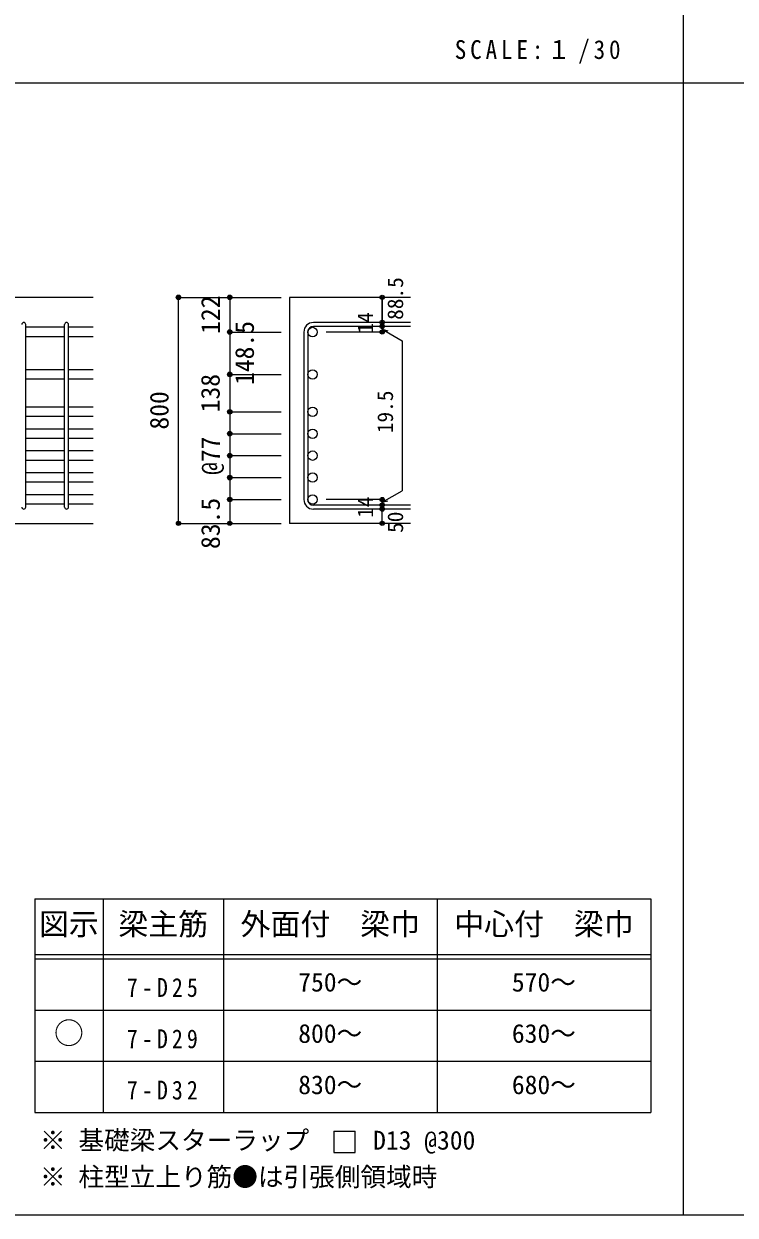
# Model space of a CAD drawing. Units: millimetres at full size, sheet at 1:30, with parts at other scales. Extents: x -5973 to 5954, y -4195 to 4201.
# Drawn here: x -3439 to -942, y -4195 to -15 of the extents above; entities that cross this region are included whole.
import ezdxf
from ezdxf.enums import TextEntityAlignment as Align

# ---------------------------------------------------------------- set-up
doc = ezdxf.new("R2010")
doc.units = ezdxf.units.MM
doc.header["$LTSCALE"] = 30
doc.header["$PDMODE"] = 32
doc.header["$PDSIZE"] = 15
for name, color, linetype in [('0-1_躯体線', 2, 'Continuous'), ('0-5_基礎梁筋', 7, 'Continuous'), ('0-6_スタラップ筋', 7, 'Continuous'), ('0-D_寸法', 4, 'Continuous'), ('6-7_文字', 7, 'Continuous'), ('6-E_枠', 7, 'Continuous'), ('F-0_枠', 6, 'Continuous')]:
    doc.layers.add(name, color=color, linetype=linetype)
doc.styles.add('ＭＳ ゴシック', font='')
doc.styles.get('ＭＳ ゴシック').set_extended_font_data('MS Gothic')

msp = doc.modelspace()

# ---------------------------------------------------------------- linework, layer by layer
at = {"layer": '0-1_躯体線'}
for p, q in [((-3195.8, -974.89), (-4995.8, -974.89)), ((-2080.8, -974.89), (-2505.8, -974.89)), ((-2505.8, -974.89), (-2505.8, -1767.89)), ((-3595.8, -1767.89), (-3195.8, -1767.89)), ((-2080.8, -1767.89), (-2505.8, -1767.89))]:
    msp.add_line(p, q, dxfattribs=at)
at = {"layer": '0-5_基礎梁筋'}
for p, q in [((-3295.8, -1080.09), (-3431.8, -1080.09)), ((-3195.8, -1080.09), (-3281.8, -1080.09)), ((-3295.8, -1113.09), (-3431.8, -1113.09)), ((-3195.8, -1113.09), (-3281.8, -1113.09)), ((-3295.8, -1228.89), (-3431.8, -1228.89)), ((-3195.8, -1228.89), (-3281.8, -1228.89)), ((-3295.8, -1261.89), (-3431.8, -1261.89)), ((-3195.8, -1261.89), (-3281.8, -1261.89)), ((-3295.8, -1359.89), (-3431.8, -1359.89)), ((-3195.8, -1359.89), (-3281.8, -1359.89)), ((-3295.8, -1392.89), (-3431.8, -1392.89)), ((-3195.8, -1392.89), (-3281.8, -1392.89)), ((-3295.8, -1436.89), (-3431.8, -1436.89)), ((-3195.8, -1436.89), (-3281.8, -1436.89)), ((-3295.8, -1469.89), (-3431.8, -1469.89)), ((-3195.8, -1469.89), (-3281.8, -1469.89)), ((-3295.8, -1513.89), (-3431.8, -1513.89)), ((-3195.8, -1513.89), (-3281.8, -1513.89)), ((-3295.8, -1546.89), (-3431.8, -1546.89)), ((-3195.8, -1546.89), (-3281.8, -1546.89)), ((-3295.8, -1590.89), (-3431.8, -1590.89)), ((-3295.8, -1623.89), (-3431.8, -1623.89)), ((-3195.8, -1590.89), (-3281.8, -1590.89)), ((-3195.8, -1623.89), (-3281.8, -1623.89)), ((-3295.8, -1667.89), (-3431.8, -1667.89)), ((-3195.8, -1667.89), (-3281.8, -1667.89)), ((-3295.8, -1700.89), (-3431.8, -1700.89)), ((-3195.8, -1700.89), (-3281.8, -1700.89))]:
    msp.add_line(p, q, dxfattribs=at)
at = {"layer": '0-5_基礎梁筋', "color": 3}
for centre in [(-2425.3, -1096.59), (-2425.3, -1245.39), (-2425.3, -1376.39), (-2425.3, -1453.39), (-2425.3, -1530.39), (-2425.3, -1607.39), (-2425.3, -1684.39)]:
    msp.add_circle(centre, 16.5, dxfattribs=at)
at = {"layer": '0-6_スタラップ筋'}
for p, q in [((-3431.8, -1710.89), (-3431.8, -1070.09)), ((-3295.8, -1710.89), (-3295.8, -1070.09)), ((-3281.8, -1710.89), (-3281.8, -1070.09)), ((-2080.8, -1063.09), (-2422.3, -1063.09)), ((-2080.8, -1077.09), (-2422.3, -1077.09)), ((-2455.8, -1096.59), (-2455.8, -1684.39)), ((-2441.8, -1096.59), (-2441.8, -1684.39)), ((-2080.8, -1703.89), (-2422.3, -1703.89)), ((-2080.8, -1717.89), (-2422.3, -1717.89))]:
    msp.add_line(p, q, dxfattribs=at)
for centre, radius, start, end in [((-3438.8, -1070.09), 7, 0, 180), ((-3288.8, -1070.09), 7, 0, 180), ((-2422.3, -1096.59), 33.5, 90, 180), ((-2422.3, -1096.59), 19.5, 90, 180), ((-3438.8, -1710.89), 7, 180, 0), ((-3288.8, -1710.89), 7, 180, 0), ((-2422.3, -1684.39), 33.5, 180, 270), ((-2422.3, -1684.39), 19.5, 180, 270)]:
    msp.add_arc(centre, radius, start, end, dxfattribs=at)
at = {"layer": '0-D_寸法'}
for p, q in [((-2895.8, -974.89), (-2715.8, -974.89)), ((-2895.8, -974.89), (-2715.8, -974.89)), ((-2895.8, -1767.89), (-2895.8, -974.89)), ((-2715.8, -974.89), (-2535.8, -974.89)), ((-2715.8, -974.89), (-2535.8, -974.89)), ((-2180.8, -1077.09), (-2180.8, -1063.09)), ((-2180.8, -1077.09), (-2180.8, -1096.59)), ((-2715.8, -1096.59), (-2535.8, -1096.59)), ((-2715.8, -1096.59), (-2535.8, -1096.59)), ((-2180.8, -1096.59), (-2376.89, -1096.59)), ((-2180.8, -1086.84), (-2161.48, -1092.02)), ((-2180.8, -1086.84), (-2110.74, -1127.29)), ((-2110.74, -1127.29), (-2110.74, -1653.7)), ((-2715.8, -1245.39), (-2535.8, -1245.39)), ((-2715.8, -1245.39), (-2535.8, -1245.39)), ((-2715.8, -1280.39), (-2715.8, -1376.39)), ((-2715.8, -1376.39), (-2535.8, -1376.39)), ((-2715.8, -1376.39), (-2715.8, -1453.39)), ((-2715.8, -1453.39), (-2535.8, -1453.39)), ((-2715.8, -1453.39), (-2715.8, -1684.39)), ((-2715.8, -1530.39), (-2535.8, -1530.39)), ((-2715.8, -1607.39), (-2535.8, -1607.39)), ((-2180.8, -1694.14), (-2110.74, -1653.7)), ((-2715.8, -1684.39), (-2535.8, -1684.39)), ((-2715.8, -1684.39), (-2715.8, -1767.89)), ((-2180.8, -1684.39), (-2376.89, -1684.39)), ((-2180.8, -1703.89), (-2180.8, -1684.39)), ((-2180.8, -1694.14), (-2161.48, -1688.97)), ((-2180.8, -1717.89), (-2180.8, -1703.89)), ((-2180.8, -1767.89), (-2180.8, -1717.89)), ((-2895.8, -1767.89), (-2715.8, -1767.89)), ((-2715.8, -1767.89), (-2535.8, -1767.89))]:
    msp.add_line(p, q, dxfattribs=at)
for points in [[(-2715.8, -974.89), (-2715.8, -1096.59), (-2715.8, -1280.39)], [(-2180.8, -974.89), (-2180.8, -1063.09), (-2180.8, -974.89)]]:
    msp.add_lwpolyline(points, dxfattribs=at)
for centre, radius in [((-2895.8, -974.89), 8), ((-2895.8, -974.89), 7.2), ((-2895.8, -974.89), 6.4), ((-2895.8, -974.89), 5.6), ((-2895.8, -974.89), 4.8), ((-2895.8, -974.89), 4), ((-2895.8, -974.89), 3.2), ((-2895.8, -974.89), 2.4), ((-2895.8, -974.89), 1.6), ((-2895.8, -974.89), 0.8), ((-2715.8, -974.89), 8), ((-2715.8, -974.89), 7.2), ((-2715.8, -974.89), 6.4), ((-2715.8, -974.89), 5.6), ((-2715.8, -974.89), 4.8), ((-2715.8, -974.89), 4), ((-2715.8, -974.89), 3.2), ((-2715.8, -974.89), 2.4), ((-2715.8, -974.89), 1.6), ((-2715.8, -974.89), 0.8), ((-2180.8, -974.89), 4), ((-2180.8, -974.89), 3.6), ((-2180.8, -974.89), 3.2), ((-2180.8, -974.89), 2.8), ((-2180.8, -974.89), 2.4), ((-2180.8, -974.89), 2), ((-2180.8, -974.89), 1.6), ((-2180.8, -974.89), 1.2), ((-2180.8, -974.89), 0.8), ((-2180.8, -974.89), 0.4), ((-2180.8, -1063.09), 4), ((-2180.8, -1077.09), 4), ((-2180.8, -1063.09), 3.6), ((-2180.8, -1077.09), 3.6), ((-2180.8, -1063.09), 3.2), ((-2180.8, -1077.09), 3.2), ((-2180.8, -1063.09), 2.8), ((-2180.8, -1077.09), 2.8), ((-2180.8, -1063.09), 2.4), ((-2180.8, -1077.09), 2.4), ((-2180.8, -1063.09), 2), ((-2180.8, -1077.09), 2), ((-2180.8, -1063.09), 1.6), ((-2180.8, -1077.09), 1.6), ((-2180.8, -1063.09), 1.2), ((-2180.8, -1077.09), 1.2), ((-2180.8, -1063.09), 0.8), ((-2180.8, -1077.09), 0.8), ((-2180.8, -1063.09), 0.4), ((-2180.8, -1077.09), 0.4), ((-2715.8, -1096.59), 8), ((-2715.8, -1096.59), 7.2), ((-2715.8, -1096.59), 6.4), ((-2715.8, -1096.59), 5.6), ((-2715.8, -1096.59), 4.8), ((-2715.8, -1096.59), 4), ((-2715.8, -1096.59), 3.2), ((-2715.8, -1096.59), 2.4), ((-2715.8, -1096.59), 1.6), ((-2715.8, -1096.59), 0.8), ((-2180.8, -1096.59), 4), ((-2180.8, -1096.59), 3.6), ((-2180.8, -1096.59), 3.2), ((-2180.8, -1096.59), 2.8), ((-2180.8, -1096.59), 2.4), ((-2180.8, -1096.59), 2), ((-2180.8, -1096.59), 1.6), ((-2180.8, -1096.59), 1.2), ((-2180.8, -1096.59), 0.8), ((-2180.8, -1096.59), 0.4), ((-2715.8, -1245.39), 8), ((-2715.8, -1245.39), 7.2), ((-2715.8, -1245.39), 6.4), ((-2715.8, -1245.39), 5.6), ((-2715.8, -1245.39), 4.8), ((-2715.8, -1245.39), 4), ((-2715.8, -1245.39), 3.2), ((-2715.8, -1245.39), 2.4), ((-2715.8, -1245.39), 1.6), ((-2715.8, -1245.39), 0.8), ((-2715.8, -1376.39), 8), ((-2715.8, -1376.39), 7.2), ((-2715.8, -1376.39), 6.4), ((-2715.8, -1376.39), 5.6), ((-2715.8, -1376.39), 4.8), ((-2715.8, -1376.39), 4), ((-2715.8, -1376.39), 3.2), ((-2715.8, -1376.39), 2.4), ((-2715.8, -1376.39), 1.6), ((-2715.8, -1376.39), 0.8), ((-2715.8, -1453.39), 8), ((-2715.8, -1453.39), 7.2), ((-2715.8, -1453.39), 6.4), ((-2715.8, -1453.39), 5.6), ((-2715.8, -1453.39), 4.8), ((-2715.8, -1453.39), 4), ((-2715.8, -1453.39), 3.2), ((-2715.8, -1453.39), 2.4), ((-2715.8, -1453.39), 1.6), ((-2715.8, -1453.39), 0.8), ((-2715.8, -1530.39), 8), ((-2715.8, -1530.39), 7.2), ((-2715.8, -1530.39), 6.4), ((-2715.8, -1530.39), 5.6), ((-2715.8, -1530.39), 4.8), ((-2715.8, -1530.39), 4), ((-2715.8, -1530.39), 3.2), ((-2715.8, -1530.39), 2.4), ((-2715.8, -1530.39), 1.6), ((-2715.8, -1530.39), 0.8), ((-2715.8, -1607.39), 8), ((-2715.8, -1607.39), 7.2), ((-2715.8, -1607.39), 6.4), ((-2715.8, -1607.39), 5.6), ((-2715.8, -1607.39), 4.8), ((-2715.8, -1607.39), 4), ((-2715.8, -1607.39), 3.2), ((-2715.8, -1607.39), 2.4), ((-2715.8, -1607.39), 1.6), ((-2715.8, -1607.39), 0.8), ((-2715.8, -1684.39), 8), ((-2715.8, -1684.39), 7.2), ((-2715.8, -1684.39), 6.4), ((-2715.8, -1684.39), 5.6), ((-2715.8, -1684.39), 4.8), ((-2715.8, -1684.39), 4), ((-2715.8, -1684.39), 3.2), ((-2715.8, -1684.39), 2.4), ((-2715.8, -1684.39), 1.6), ((-2715.8, -1684.39), 0.8), ((-2180.8, -1684.39), 4), ((-2180.8, -1703.89), 4), ((-2180.8, -1684.39), 3.6), ((-2180.8, -1703.89), 3.6), ((-2180.8, -1684.39), 3.2), ((-2180.8, -1703.89), 3.2), ((-2180.8, -1684.39), 2.8), ((-2180.8, -1703.89), 2.8), ((-2180.8, -1684.39), 2.4), ((-2180.8, -1703.89), 2.4), ((-2180.8, -1684.39), 2), ((-2180.8, -1703.89), 2), ((-2180.8, -1684.39), 1.6), ((-2180.8, -1703.89), 1.6), ((-2180.8, -1684.39), 1.2), ((-2180.8, -1703.89), 1.2), ((-2180.8, -1684.39), 0.8), ((-2180.8, -1703.89), 0.8), ((-2180.8, -1684.39), 0.4), ((-2180.8, -1703.89), 0.4), ((-2180.8, -1717.89), 4), ((-2180.8, -1717.89), 3.6), ((-2180.8, -1717.89), 3.2), ((-2180.8, -1717.89), 2.8), ((-2180.8, -1717.89), 2.4), ((-2180.8, -1717.89), 2), ((-2180.8, -1717.89), 1.6), ((-2180.8, -1717.89), 1.2), ((-2180.8, -1717.89), 0.8), ((-2180.8, -1717.89), 0.4), ((-2895.8, -1767.89), 7.2), ((-2895.8, -1767.89), 6.4), ((-2895.8, -1767.89), 5.6), ((-2895.8, -1767.89), 4.8), ((-2895.8, -1767.89), 4), ((-2895.8, -1767.89), 3.2), ((-2895.8, -1767.89), 2.4), ((-2895.8, -1767.89), 1.6), ((-2895.8, -1767.89), 0.8), ((-2715.8, -1767.89), 7.2), ((-2715.8, -1767.89), 6.4), ((-2715.8, -1767.89), 5.6), ((-2715.8, -1767.89), 4.8), ((-2715.8, -1767.89), 4), ((-2715.8, -1767.89), 3.2), ((-2715.8, -1767.89), 2.4), ((-2715.8, -1767.89), 1.6), ((-2715.8, -1767.89), 0.8), ((-2180.8, -1767.89), 4), ((-2180.8, -1767.89), 3.6), ((-2180.8, -1767.89), 3.2), ((-2180.8, -1767.89), 2.8), ((-2180.8, -1767.89), 2.4), ((-2180.8, -1767.89), 2), ((-2180.8, -1767.89), 1.6), ((-2180.8, -1767.89), 1.2), ((-2180.8, -1767.89), 0.8), ((-2180.8, -1767.89), 0.4)]:
    msp.add_circle(centre, radius, dxfattribs=at)
at = {"layer": '0-D_寸法', "color": 7}
for p in [(-2895.8, -974.89), (-2715.8, -974.89), (-2180.8, -974.89), (-2180.8, -1063.09), (-2180.8, -1077.09), (-2715.8, -1096.59), (-2180.8, -1096.59), (-2715.8, -1245.39), (-2715.8, -1376.39), (-2715.8, -1376.39), (-2715.8, -1453.39), (-2715.8, -1453.39), (-2715.8, -1530.39), (-2715.8, -1530.39), (-2715.8, -1607.39), (-2715.8, -1607.39), (-2715.8, -1684.39), (-2715.8, -1684.39), (-2180.8, -1684.39), (-2180.8, -1703.89), (-2180.8, -1717.89), (-2895.8, -1767.89), (-2715.8, -1767.89), (-2180.8, -1767.89)]:
    msp.add_point(p, dxfattribs=at)
at = {"layer": '6-7_文字'}
for q in [(-2350.42, -3975.37), (-2275.42, -3900.37)]:
    msp.add_line((-2350.42, -3900.37), q, dxfattribs=at)
msp.add_lwpolyline([(-2350.42, -3975.37), (-2275.42, -3975.37), (-2275.42, -3900.37)], dxfattribs=at)
at = {"layer": '6-E_枠', "color": 3}
for p, q in [((-3400.52, -3085.43), (-3400.52, -3835.43)), ((-3400.52, -3085.43), (-1238, -3085.43)), ((-1238, -3085.43), (-1238, -3835.43)), ((-3400.52, -3835.43), (-1238, -3835.43))]:
    msp.add_line(p, q, dxfattribs=at)
at = {"layer": '6-E_枠'}
for p, q in [((-3160.52, -3085.43), (-3160.52, -3835.43)), ((-2738, -3085.43), (-2738, -3835.43)), ((-1988, -3085.43), (-1988, -3835.43)), ((-3400.52, -3280.43), (-1238, -3280.43)), ((-3400.52, -3295.43), (-1238, -3295.43)), ((-3400.52, -3475.43), (-1238, -3475.43)), ((-3400.52, -3655.43), (-1238, -3655.43))]:
    msp.add_line(p, q, dxfattribs=at)
at = {"layer": 'F-0_枠', "color": 2}
for p, q in [((-1124.64, 4201.15), (-1124.64, -4195.24)), ((-5972.88, -222.05), (3723.6, -222.05))]:
    msp.add_line(p, q, dxfattribs=at)
at = {"layer": 'F-0_枠'}
msp.add_line((5954.1, -4195.24), (-5972.88, -4195.24), dxfattribs=at)

# ---------------------------------------------------------------- texts
at = {"layer": '0-D_寸法', "style": 'ＭＳ ゴシック'}
for s, height, p in [('88.5', 54.99, (-2090.8, -1053.89)), ('122', 65.98, (-2730.8, -1103.24)), ('14', 54.99, (-2196.03, -1101.76)), ('148.5', 65.98, (-2611.27, -1282.3)), ('138', 65.98, (-2731.3, -1378.32)), ('800', 65.98, (-2910.8, -1438.89)), ('19.5', 54.99, (-2126.26, -1451.54)), ('@77', 65.98, (-2730.8, -1597.89)), ('83.5', 65.98, (-2730.8, -1857.89)), ('14', 54.99, (-2196.06, -1748.57)), ('50', 54.99, (-2090.8, -1801.39))]:
    msp.add_text(s, height=height, rotation=90, dxfattribs=at).set_placement(p, align=Align.BOTTOM_LEFT)
at = {"layer": '6-7_文字', "color": 2, "style": 'ＭＳ ゴシック'}
for s, p in [('図示', (-3385.52, -3235.43)), ('梁主筋', (-3106.76, -3235.43)), ('外面付\u3000梁巾', (-2678, -3235.43)), ('中心付\u3000梁巾', (-1928, -3235.43)), ('○', (-3333.02, -3617.93))]:
    msp.add_text(s, height=76.98, dxfattribs=at).set_placement(p, align=Align.BOTTOM_LEFT)
at = {"layer": '6-7_文字', "style": 'ＭＳ ゴシック'}
for s, p in [('750～', (-2475.5, -3430.43)), ('570～', (-1725.5, -3430.43)), ('800～', (-2475.5, -3610.43)), ('630～', (-1725.5, -3610.43)), ('830～', (-2475.5, -3790.43)), ('680～', (-1725.5, -3790.43)), ('※ 基礎梁スターラップ     D13 @300', (-3381.96, -3985.01)), ('※ 柱型立上り筋●は引張側領域時', (-3381.96, -4113.51))]:
    msp.add_text(s, height=65.98, dxfattribs=at).set_placement(p, align=Align.BOTTOM_LEFT)
at = {"layer": '6-7_文字', "color": 2, "insert": (-1925.98, -154.55), "char_height": 65.98, "attachment_point": 7, "style": 'ＭＳ ゴシック'}
msp.add_mtext('\\T1.34;\\W0.9;SCALE:１/30', dxfattribs=at)
at = {"layer": '6-7_文字', "char_height": 65.98, "attachment_point": 7, "style": 'ＭＳ ゴシック'}
for s, insert in [('\\T1.38;\\W0.85;7-D25', (-3076.76, -3430.43)), ('\\T1.38;\\W0.85;7-D29', (-3076.76, -3610.43)), ('\\T1.38;\\W0.85;7-D32', (-3076.76, -3790.43))]:
    msp.add_mtext(s, dxfattribs=dict(at, insert=insert))

doc.saveas('drawing.dxf')
